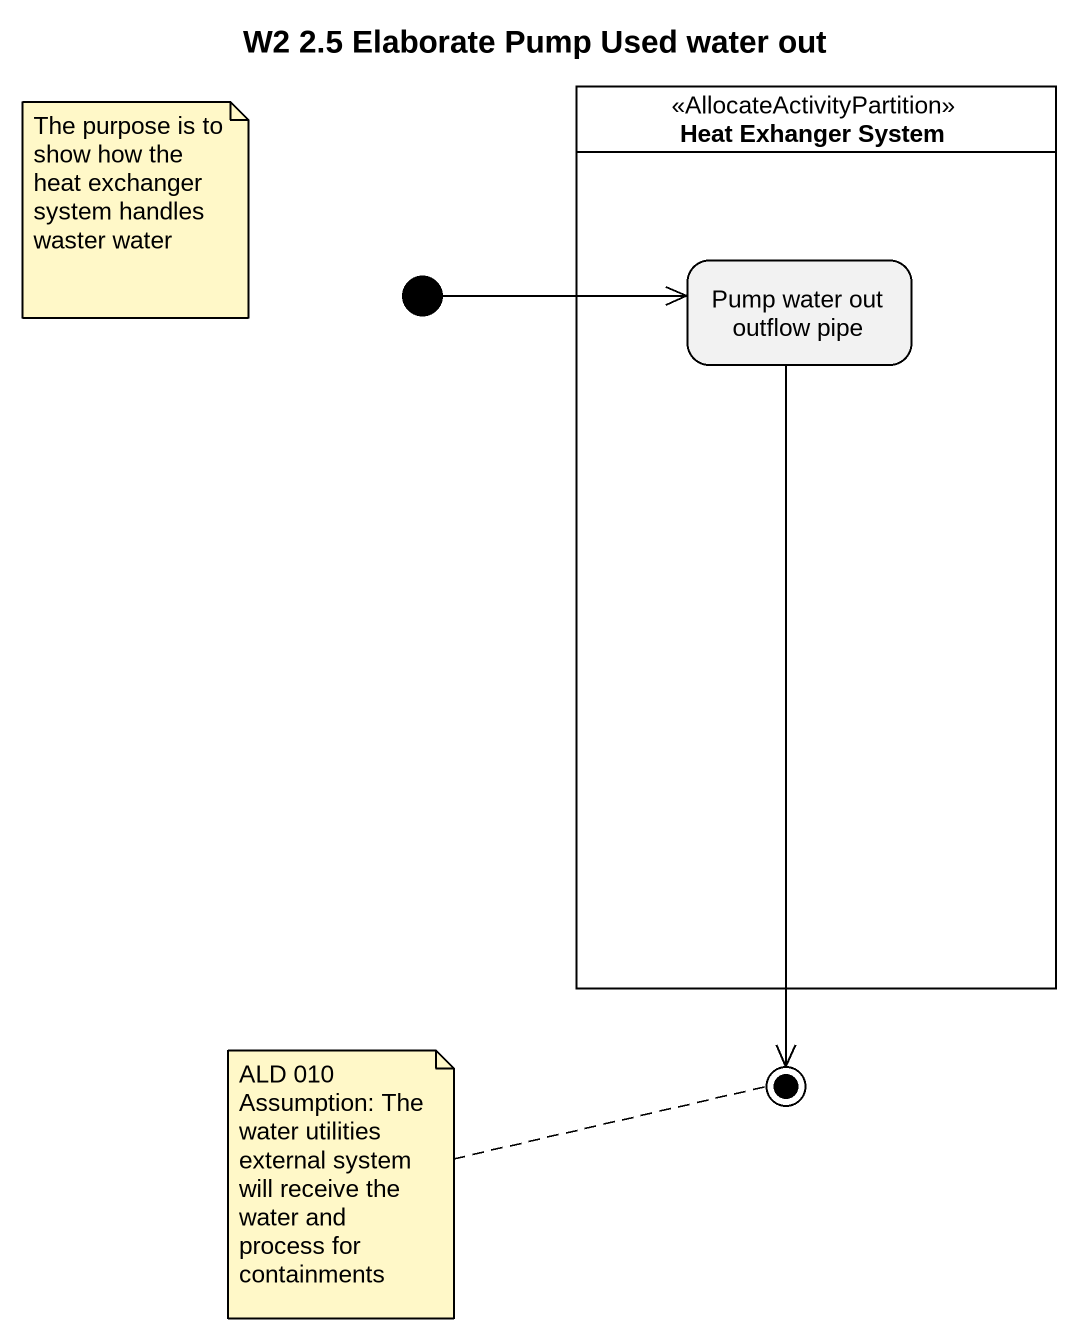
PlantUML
@startuml
title W2 2.5 Elaborate Pump Used water out
hide empty description
state "Heat Exhanger System" as Heat_Exhanger_System <<AllocateActivityPartition>> {
  state "Pump water out outflow pipe" as Pump_water_out_outflow_pipe
}
state initial1 <<start>>
state final1 <<end>>
initial1 -right-> Pump_water_out_outflow_pipe
Pump_water_out_outflow_pipe --> final1
note as N1
  The purpose is to show how the heat exchanger system handles waster water
end note
note left of final1 : ALD 010 Assumption: The water utilities external system will receive the water and process for containments
@enduml
